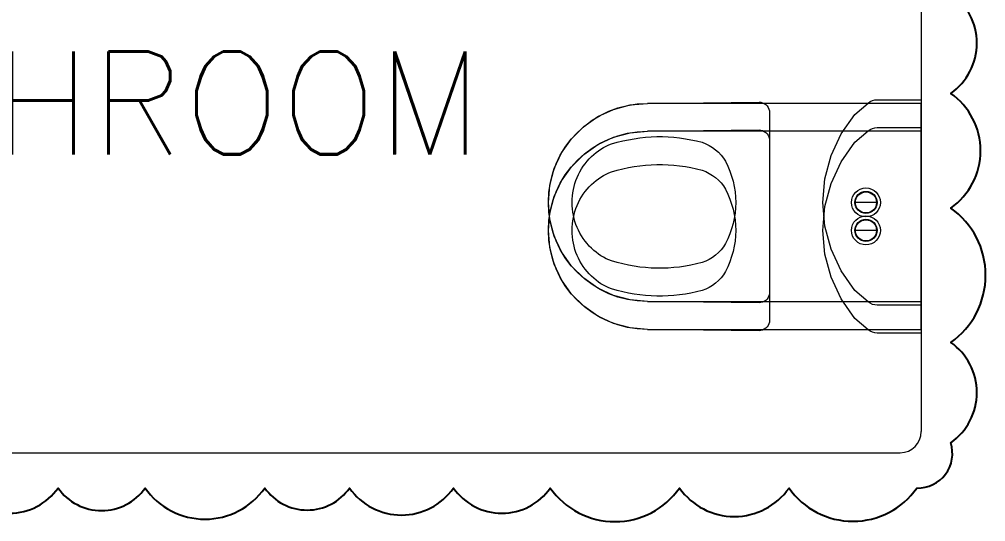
# Model space of a CAD drawing. Header units: metres. Extents: x -232 to 581, y 30 to 789.
# Drawn here: x 229.75 to 231.585, y 661.216 to 662.169 of the extents above; entities that cross this region are included whole.
import ezdxf

# ---------------------------------------------------------------- set-up
doc = ezdxf.new("R2010")
doc.units = ezdxf.units.M
for name, color, linetype, lineweight in [('A-WALL', 250, 'Continuous', 20), ('baños', 140, 'Continuous', 0), ('textos', 7, 'Continuous', 0)]:
    doc.layers.add(name, color=color, linetype=linetype, lineweight=lineweight)
doc.styles.get("Standard").update_dxf_attribs({"font": 'arial.ttf'})

# ---------------------------------------------------------------- blocks, each defined once
blk = doc.blocks.new('Caroma_ToiletSuites')
at = {"layer": 'baños'}
for p, q in [((-32.6, 705.1), (-64.3, 696.7)), ((0, 708), (-32.6, 705.1)), ((32.6, 705.1), (0, 708)), ((64.3, 696.7), (32.6, 705.1)), ((-94, 682.8), (-120.8, 664)), ((-64.3, 696.7), (-94, 682.8)), ((94, 682.8), (64.3, 696.7)), ((120.8, 664), (94, 682.8)), ((-120.8, 664), (-144, 640.8)), ((144, 640.8), (120.8, 664)), ((-144, 640.8), (-162.8, 614)), ((162.8, 614), (144, 640.8)), ((-162.8, 614), (-176.7, 584.3)), ((176.7, 584.3), (162.8, 614)), ((-176.7, 584.3), (-185.1, 552.6)), ((185.1, 552.6), (176.7, 584.3)), ((-185.1, 552.6), (-188, 520)), ((188, 520), (185.1, 552.6)), ((-188, 520), (-190.5, 308)), ((-188, 0), (-188, 520)), ((188, 520), (188, 0)), ((190.5, 308), (188, 520)), ((-190.5, 308), (-190.2, 304.5)), ((-190.2, 304.5), (-189.3, 301.2)), ((-189.3, 301.2), (-187.8, 298)), ((-187.8, 298), (-185.8, 295.1)), ((-185.8, 295.1), (-183.4, 292.7)), ((183.4, 292.7), (185.8, 295.1)), ((185.8, 295.1), (187.8, 298)), ((187.8, 298), (189.3, 301.2)), ((189.3, 301.2), (190.2, 304.5)), ((190.2, 304.5), (190.5, 308)), ((-183.4, 292.7), (-180.5, 290.7)), ((-180.5, 290.7), (-177.3, 289.2)), ((-177.3, 289.2), (-174, 288.3)), ((-174, 288.3), (-170.5, 288)), ((-170.5, 288), (170.5, 288)), ((170.5, 288), (174, 288.3)), ((174, 288.3), (177.3, 289.2)), ((177.3, 289.2), (180.5, 290.7)), ((180.5, 290.7), (183.4, 292.7)), ((0, 187), (-45.1, 183.1)), ((45.1, 183.1), (0, 187)), ((-88.9, 171.3), (-130, 152.2)), ((-45.1, 183.1), (-88.9, 171.3)), ((88.9, 171.3), (45.1, 183.1)), ((130, 152.2), (88.9, 171.3)), ((-130, 152.2), (-167.1, 126.2)), ((167.1, 126.2), (130, 152.2)), ((-167.1, 126.2), (-188.7, 100.9)), ((0, 85), (0, 125)), ((188.7, 100.9), (167.1, 126.2)), ((-193.4, 92.7), (-194.6, 88.2)), ((-191.4, 97), (-193.4, 92.7)), ((-188.7, 100.9), (-191.4, 97)), ((191.4, 97), (188.7, 100.9)), ((193.4, 92.7), (191.4, 97)), ((194.6, 88.2), (193.4, 92.7)), ((-194.6, 88.2), (-195, 83.5)), ((-195, 83.5), (-195, 0)), ((195, 83.5), (194.6, 88.2)), ((195, 0), (195, 83.5)), ((-195, 0), (195, 0)), ((188, 0), (-188, 0))]:
    blk.add_line(p, q, dxfattribs=at)
for centre, radius, start, end in [((0, 520), 188, 0, 180), ((-2.7, 547.4), 115.2, 88.6565, 137.0404), ((2.7, 547.4), 115.2, 42.9609, 91.3415), ((-18.8, 556.1), 97.6, 134.3372, 160.9897), ((18.8, 556.1), 97.6, 19.01, 45.6643), ((183, 496.7), 307.9, 162.7713, 195.2143), ((-183, 496.7), 307.9, 344.7852, 17.2286), ((-36.1, 442.4), 82.4, 198.763, 239.3582), ((36.1, 442.4), 82.4, 300.6412, 341.2351), ((2.9, 529.9), 177.9, 242.916, 269.0659), ((-2.9, 529.9), 177.9, 270.9339, 297.0836), ((0, 105), 27.5, 0, 180), ((0, 105), 21, 0, 180), ((0, 105), 20, 0, 180), ((0, 105), 27.5, 180, 0), ((0, 105), 21, 180, 0), ((0, 105), 20, 180, 0)]:
    blk.add_arc(centre, radius, start, end, dxfattribs=at)
blk = doc.blocks.new('21.11.2025 LN09 2DO NIVEL')
at = {"layer": 'A-WALL', "color": 18, "true_color": 0x000000}
for p, q in [((270.1285, 145.9615), (270.1285, 144.0415)), ((267.2185, 144.0015), (270.0885, 144.0015))]:
    blk.add_line(p, q, dxfattribs=at)
blk.add_arc((270.0885, 144.0415), 0.04, 270, 0, dxfattribs=at)
at = {"layer": 'baños', "color": 18, "true_color": 0x000000, "xscale": -0.0009999999347910012, "yscale": 0.0009999999347910012, "rotation": 90}
blk.add_blockref('Caroma_ToiletSuites', (270.1285, 144.4235), dxfattribs=at)
at = {"layer": 'baños', "color": 18, "linetype": 'Continuous', "true_color": 0x000000, "flags": 8}
for tag, p in [('TRADENAME', (265.5139, 159.7825, 0)), ('MODELNUMBER', (265.5139, 159.7825, 0)), ('PRODUCT', (265.5139, 159.7825, 0)), ('MATERIAL', (265.5139, 159.7824, 0)), ('MODELNUMBER', (266.6886, 159.7825, 0)), ('PRODUCT', (266.6886, 159.7825, 0)), ('TRADENAME', (266.6886, 159.7825, 0)), ('MATERIAL', (266.6886, 159.7824, 0))]:
    blk.add_attdef(tag, p, '', height=0.0000254, rotation=180.0001, dxfattribs=at)
at = {"layer": 'textos', "color": 18, "true_color": 0x000000, "insert": (267.9085, 144.2427), "char_height": 0.195, "width": 1.854973, "attachment_point": 7}
blk.add_mtext('{\\Fromans|c0;BATHROOM\\P3}', dxfattribs=at)
blk = doc.blocks.new('20.03.2026 LN 09 SEGUNDO NIVEL ARQ')
at = {"layer": 'A-WALL', "color": 5}
for p, q in [((88.3959, -56.7386), (88.3959, -58.6586)), ((85.4859, -58.6986), (88.3559, -58.6986))]:
    blk.add_line(p, q, dxfattribs=at)
blk.add_arc((88.3559, -58.6586), 0.04, 270, 0, dxfattribs=at)
at = {"layer": 'baños', "color": 5, "xscale": -0.0009999999347910004, "yscale": 0.0009999999347910004, "rotation": 90}
blk.add_blockref('Caroma_ToiletSuites', (88.3959, -58.2236), dxfattribs=at)
at = {"layer": 'baños', "color": 5, "linetype": 'Continuous', "flags": 8}
for tag, p in [('MODELNUMBER', (83.7813, -42.9175, 0)), ('MATERIAL', (83.7813, -42.9176, 0)), ('PRODUCT', (83.7813, -42.9176, 0)), ('TRADENAME', (83.7813, -42.9176, 0)), ('MODELNUMBER', (84.956, -42.9175, 0)), ('TRADENAME', (84.956, -42.9176, 0)), ('MATERIAL', (84.956, -42.9176, 0)), ('PRODUCT', (84.956, -42.9176, 0))]:
    blk.add_attdef(tag, p, '', height=0.0000254, rotation=180.0001, dxfattribs=at)
at = {"layer": 'baños', "color": 5, "linetype": 'Continuous'}
for tag, p, rotation in [('TRADENAME', (85.8912, -56.9933), 180.0001), ('MODELNUMBER', (85.8912, -56.9934), 180.0001), ('MATERIAL', (85.8914, -56.9932), 180.0001), ('PRODUCT', (85.8914, -56.9933), 180.0001), ('MODELNUMBER', (86.6008, -56.9934), 179.9999), ('MATERIAL', (86.6008, -56.9932), 179.9999), ('PRODUCT', (86.6008, -56.9933), 179.9999), ('TRADENAME', (86.6008, -56.9933), 179.9999)]:
    blk.add_attdef(tag, p, '', height=0.0000254, rotation=rotation, dxfattribs=at)
at = {"layer": 'textos', "color": 5, "insert": (86.176, -58.4573), "char_height": 0.195, "width": 1.854973, "attachment_point": 7}
blk.add_mtext('{\\Fromans|c0;BATHROOM\\P3}', dxfattribs=at)

msp = doc.modelspace()

# ---------------------------------------------------------------- linework, layer by layer
at = {"color": 6}
msp.add_lwpolyline([(229.6396, 661.2795, 0.520567), (229.8238, 661.2795, 0.520567), (229.989, 661.2795, 0.520567), (230.2162, 661.2795, 0.520567), (230.3772, 661.2795, 0.520567), (230.5744, 661.2795, 0.520567), (230.7584, 661.2795, 0.520567), (231.0037, 661.2795, 0.520567), (231.2117, 661.2795, 0.520567), (231.4543, 661.2795, 0.520567), (231.5186, 661.3654, 0.520567), (231.5186, 661.5558, 0.520567), (231.5186, 661.8107, 0.520567), (231.5186, 662.0285, 0.520567), (231.5186, 662.2194, 0.520567)], format="xyb", dxfattribs=at)

# ---------------------------------------------------------------- block references
at = {"color": 1}
for name, p in [('20.03.2026 LN 09 SEGUNDO NIVEL ARQ', (143.0668, 720.0451)), ('21.11.2025 LN09 2DO NIVEL', (-38.6658, 517.345))]:
    msp.add_blockref(name, p, dxfattribs=at)

doc.saveas('drawing.dxf')
